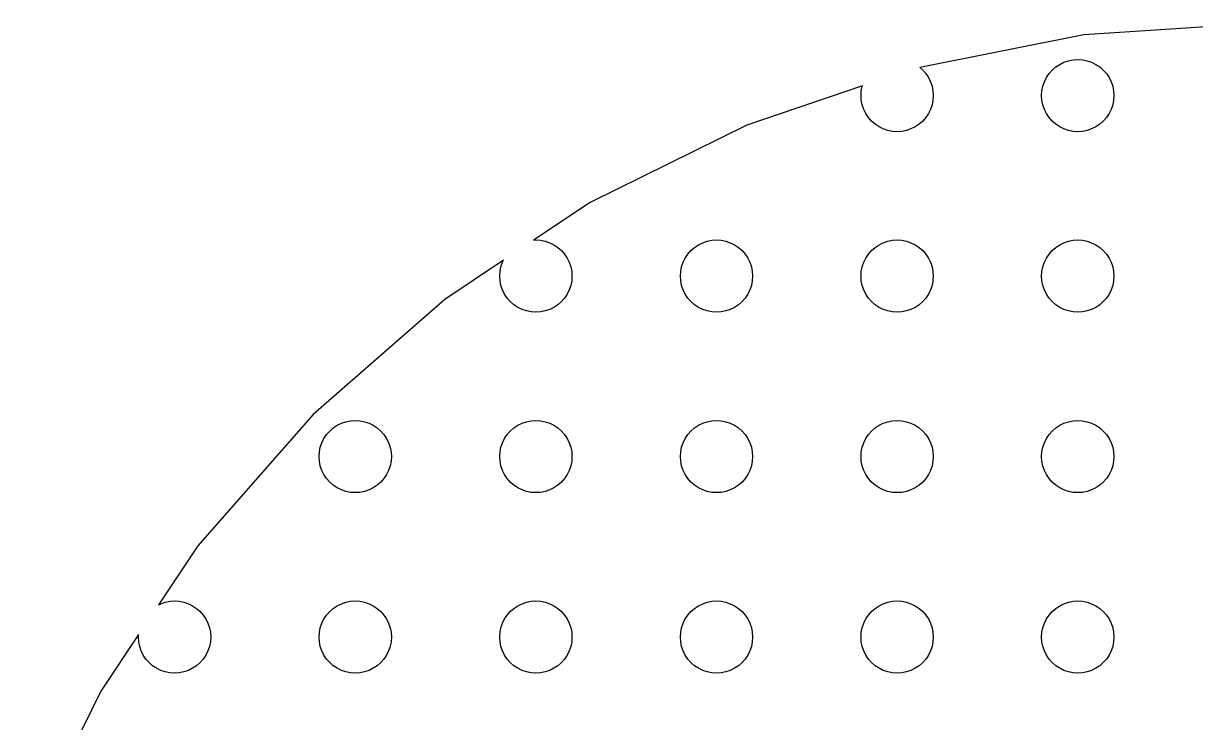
# Model space of a CAD drawing. Header units: metres. Extents: x -111 to 111, y -111 to 111.
# Drawn here: x -102.6 to -5.2, y 52.9 to 111 of the extents above; entities that cross this region are included whole.
import ezdxf

# ---------------------------------------------------------------- set-up
doc = ezdxf.new("R2010")
doc.units = ezdxf.units.M

msp = doc.modelspace()

# ---------------------------------------------------------------- linework, layer by layer
for p, q in [((0, 111), (-14.4884, 110.05)), ((-14.4884, 110.05), (-28.1255, 107.338)), ((-28.1255, 107.338), (-27.8787, 107.121)), ((-27.8787, 107.121), (-27.6199, 106.826)), ((-17.3801, 106.826), (-17.1213, 107.121)), ((-17.1213, 107.121), (-16.8263, 107.38)), ((-16.8263, 107.38), (-16.5, 107.598)), ((-16.5, 107.598), (-16.148, 107.772)), ((-16.148, 107.772), (-15.7764, 107.898)), ((-15.7764, 107.898), (-15.3916, 107.974)), ((-15.3916, 107.974), (-15, 108)), ((-15, 108), (-14.6084, 107.974)), ((-14.6084, 107.974), (-14.2235, 107.898)), ((-14.2235, 107.898), (-13.8519, 107.772)), ((-13.8519, 107.772), (-13.5, 107.598)), ((-13.5, 107.598), (-13.1737, 107.38)), ((-13.1737, 107.38), (-12.8787, 107.121)), ((-12.8787, 107.121), (-12.6199, 106.826)), ((-27.6199, 106.826), (-27.4019, 106.5)), ((-27.4019, 106.5), (-27.2283, 106.148)), ((-27.2283, 106.148), (-27.1022, 105.776)), ((-17.8978, 105.776), (-17.7716, 106.148)), ((-17.7716, 106.148), (-17.5981, 106.5)), ((-17.5981, 106.5), (-17.3801, 106.826)), ((-12.6199, 106.826), (-12.4019, 106.5)), ((-12.4019, 106.5), (-12.2283, 106.148)), ((-12.2283, 106.148), (-12.1022, 105.776)), ((-32.8877, 105.806), (-42.4779, 102.551)), ((-33, 105), (-32.9743, 105.392)), ((-32.9743, 105.392), (-32.8978, 105.776)), ((-32.8978, 105.776), (-32.8877, 105.806)), ((-27.1022, 105.776), (-27.0257, 105.392)), ((-27.0257, 105.392), (-27, 105)), ((-18, 105), (-17.9743, 105.392)), ((-17.9743, 105.392), (-17.8978, 105.776)), ((-12.1022, 105.776), (-12.0257, 105.392)), ((-12.0257, 105.392), (-12, 105)), ((-32.9743, 104.608), (-33, 105)), ((-32.8978, 104.224), (-32.9743, 104.608)), ((-32.7716, 103.852), (-32.8978, 104.224)), ((-27.1022, 104.224), (-27.2283, 103.852)), ((-27.0257, 104.608), (-27.1022, 104.224)), ((-27, 105), (-27.0257, 104.608)), ((-17.9743, 104.608), (-18, 105)), ((-17.8978, 104.224), (-17.9743, 104.608)), ((-17.7716, 103.852), (-17.8978, 104.224)), ((-12.1022, 104.224), (-12.2283, 103.852)), ((-12.0257, 104.608), (-12.1022, 104.224)), ((-12, 105), (-12.0257, 104.608)), ((-32.5981, 103.5), (-32.7716, 103.852)), ((-32.3801, 103.174), (-32.5981, 103.5)), ((-32.1213, 102.879), (-32.3801, 103.174)), ((-27.6199, 103.174), (-27.8787, 102.879)), ((-27.4019, 103.5), (-27.6199, 103.174)), ((-27.2283, 103.852), (-27.4019, 103.5)), ((-17.5981, 103.5), (-17.7716, 103.852)), ((-17.3801, 103.174), (-17.5981, 103.5)), ((-17.1213, 102.879), (-17.3801, 103.174)), ((-12.6199, 103.174), (-12.8787, 102.879)), ((-12.4019, 103.5), (-12.6199, 103.174)), ((-12.2283, 103.852), (-12.4019, 103.5)), ((-42.4779, 102.551), (-55.5, 96.1288)), ((-31.8263, 102.62), (-32.1213, 102.879)), ((-31.5, 102.402), (-31.8263, 102.62)), ((-31.148, 102.228), (-31.5, 102.402)), ((-30.7764, 102.102), (-31.148, 102.228)), ((-28.8519, 102.228), (-29.2235, 102.102)), ((-28.5, 102.402), (-28.8519, 102.228)), ((-28.1737, 102.62), (-28.5, 102.402)), ((-27.8787, 102.879), (-28.1737, 102.62)), ((-16.8263, 102.62), (-17.1213, 102.879)), ((-16.5, 102.402), (-16.8263, 102.62)), ((-16.148, 102.228), (-16.5, 102.402)), ((-15.7764, 102.102), (-16.148, 102.228)), ((-13.8519, 102.228), (-14.2235, 102.102)), ((-13.5, 102.402), (-13.8519, 102.228)), ((-13.1737, 102.62), (-13.5, 102.402)), ((-12.8787, 102.879), (-13.1737, 102.62)), ((-30.3916, 102.026), (-30.7764, 102.102)), ((-30, 102), (-30.3916, 102.026)), ((-29.6084, 102.026), (-30, 102)), ((-29.2235, 102.102), (-29.6084, 102.026)), ((-15.3916, 102.026), (-15.7764, 102.102)), ((-15, 102), (-15.3916, 102.026)), ((-14.6084, 102.026), (-15, 102)), ((-14.2235, 102.102), (-14.6084, 102.026)), ((-55.5, 96.1288), (-60.2025, 92.9867)), ((-60.2025, 92.9867), (-60, 93)), ((-60, 93), (-59.6084, 92.9743)), ((-59.6084, 92.9743), (-59.2235, 92.8978)), ((-59.2235, 92.8978), (-58.8519, 92.7716)), ((-58.8519, 92.7716), (-58.5, 92.5981)), ((-58.5, 92.5981), (-58.1737, 92.3801)), ((-46.8263, 92.3801), (-46.5, 92.5981)), ((-46.5, 92.5981), (-46.148, 92.7716)), ((-46.148, 92.7716), (-45.7765, 92.8978)), ((-45.7765, 92.8978), (-45.3916, 92.9743)), ((-45.3916, 92.9743), (-45, 93)), ((-45, 93), (-44.6084, 92.9743)), ((-44.6084, 92.9743), (-44.2235, 92.8978)), ((-44.2235, 92.8978), (-43.8519, 92.7716)), ((-43.8519, 92.7716), (-43.5, 92.5981)), ((-43.5, 92.5981), (-43.1737, 92.3801)), ((-31.8263, 92.3801), (-31.5, 92.5981)), ((-31.5, 92.5981), (-31.148, 92.7716)), ((-31.148, 92.7716), (-30.7764, 92.8978)), ((-30.7764, 92.8978), (-30.3916, 92.9743)), ((-30.3916, 92.9743), (-30, 93)), ((-30, 93), (-29.6084, 92.9743)), ((-29.6084, 92.9743), (-29.2235, 92.8978)), ((-29.2235, 92.8978), (-28.8519, 92.7716)), ((-28.8519, 92.7716), (-28.5, 92.5981)), ((-28.5, 92.5981), (-28.1737, 92.3801)), ((-16.8263, 92.3801), (-16.5, 92.5981)), ((-16.5, 92.5981), (-16.148, 92.7716)), ((-16.148, 92.7716), (-15.7764, 92.8978)), ((-15.7764, 92.8978), (-15.3916, 92.9743)), ((-15.3916, 92.9743), (-15, 93)), ((-15, 93), (-14.6084, 92.9743)), ((-14.6084, 92.9743), (-14.2235, 92.8978)), ((-14.2235, 92.8978), (-13.8519, 92.7716)), ((-13.8519, 92.7716), (-13.5, 92.5981)), ((-13.5, 92.5981), (-13.1737, 92.3801)), ((-58.1737, 92.3801), (-57.8787, 92.1213)), ((-57.8787, 92.1213), (-57.6199, 91.8263)), ((-57.6199, 91.8263), (-57.4019, 91.5)), ((-57.4019, 91.5), (-57.2284, 91.148)), ((-47.7716, 91.148), (-47.5981, 91.5)), ((-47.5981, 91.5), (-47.3801, 91.8263)), ((-47.3801, 91.8263), (-47.1213, 92.1213)), ((-47.1213, 92.1213), (-46.8263, 92.3801)), ((-43.1737, 92.3801), (-42.8787, 92.1213)), ((-42.8787, 92.1213), (-42.6199, 91.8263)), ((-42.6199, 91.8263), (-42.4019, 91.5)), ((-42.4019, 91.5), (-42.2284, 91.148)), ((-32.7716, 91.148), (-32.5981, 91.5)), ((-32.5981, 91.5), (-32.3801, 91.8263)), ((-32.3801, 91.8263), (-32.1213, 92.1213)), ((-32.1213, 92.1213), (-31.8263, 92.3801)), ((-28.1737, 92.3801), (-27.8787, 92.1213)), ((-27.8787, 92.1213), (-27.6199, 91.8263)), ((-27.6199, 91.8263), (-27.4019, 91.5)), ((-27.4019, 91.5), (-27.2283, 91.148)), ((-17.7716, 91.148), (-17.5981, 91.5)), ((-17.5981, 91.5), (-17.3801, 91.8263)), ((-17.3801, 91.8263), (-17.1213, 92.1213)), ((-17.1213, 92.1213), (-16.8263, 92.3801)), ((-13.1737, 92.3801), (-12.8787, 92.1213)), ((-12.8787, 92.1213), (-12.6199, 91.8263)), ((-12.6199, 91.8263), (-12.4019, 91.5)), ((-12.4019, 91.5), (-12.2283, 91.148)), ((-62.6819, 91.33), (-67.5725, 88.0622)), ((-62.9743, 90.3916), (-62.8978, 90.7765)), ((-62.8978, 90.7765), (-62.7716, 91.148)), ((-62.7716, 91.148), (-62.6819, 91.33)), ((-57.2284, 91.148), (-57.1022, 90.7765)), ((-57.1022, 90.7765), (-57.0257, 90.3916)), ((-47.9743, 90.3916), (-47.8978, 90.7765)), ((-47.8978, 90.7765), (-47.7716, 91.148)), ((-42.2284, 91.148), (-42.1022, 90.7765)), ((-42.1022, 90.7765), (-42.0257, 90.3916)), ((-32.9743, 90.3916), (-32.8978, 90.7765)), ((-32.8978, 90.7765), (-32.7716, 91.148)), ((-27.2283, 91.148), (-27.1022, 90.7765)), ((-27.1022, 90.7765), (-27.0257, 90.3916)), ((-17.9743, 90.3916), (-17.8978, 90.7765)), ((-17.8978, 90.7765), (-17.7716, 91.148)), ((-12.2283, 91.148), (-12.1022, 90.7765)), ((-12.1022, 90.7765), (-12.0257, 90.3916)), ((-63, 90), (-62.9743, 90.3916)), ((-62.9743, 89.6084), (-63, 90)), ((-62.8978, 89.2235), (-62.9743, 89.6084)), ((-57.0257, 89.6084), (-57.1022, 89.2235)), ((-57.0257, 90.3916), (-57, 90)), ((-57, 90), (-57.0257, 89.6084)), ((-48, 90), (-47.9743, 90.3916)), ((-47.9743, 89.6084), (-48, 90)), ((-47.8978, 89.2235), (-47.9743, 89.6084)), ((-42.0257, 89.6084), (-42.1022, 89.2235)), ((-42.0257, 90.3916), (-42, 90)), ((-42, 90), (-42.0257, 89.6084)), ((-33, 90), (-32.9743, 90.3916)), ((-32.9743, 89.6084), (-33, 90)), ((-32.8978, 89.2235), (-32.9743, 89.6084)), ((-27.0257, 89.6084), (-27.1022, 89.2235)), ((-27.0257, 90.3916), (-27, 90)), ((-27, 90), (-27.0257, 89.6084)), ((-18, 90), (-17.9743, 90.3916)), ((-17.9743, 89.6084), (-18, 90)), ((-17.8978, 89.2235), (-17.9743, 89.6084)), ((-12.0257, 89.6084), (-12.1022, 89.2235)), ((-12.0257, 90.3916), (-12, 90)), ((-12, 90), (-12.0257, 89.6084)), ((-62.7716, 88.8519), (-62.8978, 89.2235)), ((-62.5981, 88.5), (-62.7716, 88.8519)), ((-57.2284, 88.8519), (-57.4019, 88.5)), ((-57.1022, 89.2235), (-57.2284, 88.8519)), ((-47.7716, 88.8519), (-47.8978, 89.2235)), ((-47.5981, 88.5), (-47.7716, 88.8519)), ((-42.2284, 88.8519), (-42.4019, 88.5)), ((-42.1022, 89.2235), (-42.2284, 88.8519)), ((-32.7716, 88.8519), (-32.8978, 89.2235)), ((-32.5981, 88.5), (-32.7716, 88.8519)), ((-27.2283, 88.8519), (-27.4019, 88.5)), ((-27.1022, 89.2235), (-27.2283, 88.8519)), ((-17.7716, 88.8519), (-17.8978, 89.2235)), ((-17.5981, 88.5), (-17.7716, 88.8519)), ((-12.2283, 88.8519), (-12.4019, 88.5)), ((-12.1022, 89.2235), (-12.2283, 88.8519)), ((-67.5725, 88.0622), (-78.4888, 78.4888)), ((-62.3801, 88.1737), (-62.5981, 88.5)), ((-62.1213, 87.8787), (-62.3801, 88.1737)), ((-61.8263, 87.6199), (-62.1213, 87.8787)), ((-61.5, 87.4019), (-61.8263, 87.6199)), ((-58.1737, 87.6199), (-58.5, 87.4019)), ((-57.8787, 87.8787), (-58.1737, 87.6199)), ((-57.6199, 88.1737), (-57.8787, 87.8787)), ((-57.4019, 88.5), (-57.6199, 88.1737)), ((-47.3801, 88.1737), (-47.5981, 88.5)), ((-47.1213, 87.8787), (-47.3801, 88.1737)), ((-46.8263, 87.6199), (-47.1213, 87.8787)), ((-46.5, 87.4019), (-46.8263, 87.6199)), ((-43.1737, 87.6199), (-43.5, 87.4019)), ((-42.8787, 87.8787), (-43.1737, 87.6199)), ((-42.6199, 88.1737), (-42.8787, 87.8787)), ((-42.4019, 88.5), (-42.6199, 88.1737)), ((-32.3801, 88.1737), (-32.5981, 88.5)), ((-32.1213, 87.8787), (-32.3801, 88.1737)), ((-31.8263, 87.6199), (-32.1213, 87.8787)), ((-31.5, 87.4019), (-31.8263, 87.6199)), ((-28.1737, 87.6199), (-28.5, 87.4019)), ((-27.8787, 87.8787), (-28.1737, 87.6199)), ((-27.6199, 88.1737), (-27.8787, 87.8787)), ((-27.4019, 88.5), (-27.6199, 88.1737)), ((-17.3801, 88.1737), (-17.5981, 88.5)), ((-17.1213, 87.8787), (-17.3801, 88.1737)), ((-16.8263, 87.6199), (-17.1213, 87.8787)), ((-16.5, 87.4019), (-16.8263, 87.6199)), ((-13.1737, 87.6199), (-13.5, 87.4019)), ((-12.8787, 87.8787), (-13.1737, 87.6199)), ((-12.6199, 88.1737), (-12.8787, 87.8787)), ((-12.4019, 88.5), (-12.6199, 88.1737)), ((-61.148, 87.2284), (-61.5, 87.4019)), ((-60.7765, 87.1022), (-61.148, 87.2284)), ((-60.3916, 87.0257), (-60.7765, 87.1022)), ((-60, 87), (-60.3916, 87.0257)), ((-59.6084, 87.0257), (-60, 87)), ((-59.2235, 87.1022), (-59.6084, 87.0257)), ((-58.8519, 87.2284), (-59.2235, 87.1022)), ((-58.5, 87.4019), (-58.8519, 87.2284)), ((-46.148, 87.2284), (-46.5, 87.4019)), ((-45.7765, 87.1022), (-46.148, 87.2284)), ((-45.3916, 87.0257), (-45.7765, 87.1022)), ((-45, 87), (-45.3916, 87.0257)), ((-44.6084, 87.0257), (-45, 87)), ((-44.2235, 87.1022), (-44.6084, 87.0257)), ((-43.8519, 87.2284), (-44.2235, 87.1022)), ((-43.5, 87.4019), (-43.8519, 87.2284)), ((-31.148, 87.2284), (-31.5, 87.4019)), ((-30.7764, 87.1022), (-31.148, 87.2284)), ((-30.3916, 87.0257), (-30.7764, 87.1022)), ((-30, 87), (-30.3916, 87.0257)), ((-29.6084, 87.0257), (-30, 87)), ((-29.2235, 87.1022), (-29.6084, 87.0257)), ((-28.8519, 87.2284), (-29.2235, 87.1022)), ((-28.5, 87.4019), (-28.8519, 87.2284)), ((-16.148, 87.2284), (-16.5, 87.4019)), ((-15.7764, 87.1022), (-16.148, 87.2284)), ((-15.3916, 87.0257), (-15.7764, 87.1022)), ((-15, 87), (-15.3916, 87.0257)), ((-14.6084, 87.0257), (-15, 87)), ((-14.2235, 87.1022), (-14.6084, 87.0257)), ((-13.8519, 87.2284), (-14.2235, 87.1022)), ((-13.5, 87.4019), (-13.8519, 87.2284)), ((-78.4888, 78.4888), (-88.0622, 67.5725)), ((-76.148, 77.7716), (-75.7765, 77.8978)), ((-75.7765, 77.8978), (-75.3916, 77.9743)), ((-75.3916, 77.9743), (-75, 78)), ((-75, 78), (-74.6084, 77.9743)), ((-74.6084, 77.9743), (-74.2235, 77.8978)), ((-74.2235, 77.8978), (-73.8519, 77.7716)), ((-61.148, 77.7716), (-60.7765, 77.8978)), ((-60.7765, 77.8978), (-60.3916, 77.9743)), ((-60.3916, 77.9743), (-60, 78)), ((-60, 78), (-59.6084, 77.9743)), ((-59.6084, 77.9743), (-59.2235, 77.8978)), ((-59.2235, 77.8978), (-58.8519, 77.7716)), ((-46.148, 77.7716), (-45.7765, 77.8978)), ((-45.7765, 77.8978), (-45.3916, 77.9743)), ((-45.3916, 77.9743), (-45, 78)), ((-45, 78), (-44.6084, 77.9743)), ((-44.6084, 77.9743), (-44.2235, 77.8978)), ((-44.2235, 77.8978), (-43.8519, 77.7716)), ((-31.148, 77.7716), (-30.7764, 77.8978)), ((-30.7764, 77.8978), (-30.3916, 77.9743)), ((-30.3916, 77.9743), (-30, 78)), ((-30, 78), (-29.6084, 77.9743)), ((-29.6084, 77.9743), (-29.2235, 77.8978)), ((-29.2235, 77.8978), (-28.8519, 77.7716)), ((-16.148, 77.7716), (-15.7764, 77.8978)), ((-15.7764, 77.8978), (-15.3916, 77.9743)), ((-15.3916, 77.9743), (-15, 78)), ((-15, 78), (-14.6084, 77.9743)), ((-14.6084, 77.9743), (-14.2235, 77.8978)), ((-14.2235, 77.8978), (-13.8519, 77.7716)), ((-77.3801, 76.8263), (-77.1213, 77.1213)), ((-77.1213, 77.1213), (-76.8263, 77.3801)), ((-76.8263, 77.3801), (-76.5, 77.5981)), ((-76.5, 77.5981), (-76.148, 77.7716)), ((-73.8519, 77.7716), (-73.5, 77.5981)), ((-73.5, 77.5981), (-73.1737, 77.3801)), ((-73.1737, 77.3801), (-72.8787, 77.1213)), ((-72.8787, 77.1213), (-72.6199, 76.8263)), ((-62.3801, 76.8263), (-62.1213, 77.1213)), ((-62.1213, 77.1213), (-61.8263, 77.3801)), ((-61.8263, 77.3801), (-61.5, 77.5981)), ((-61.5, 77.5981), (-61.148, 77.7716)), ((-58.8519, 77.7716), (-58.5, 77.5981)), ((-58.5, 77.5981), (-58.1737, 77.3801)), ((-58.1737, 77.3801), (-57.8787, 77.1213)), ((-57.8787, 77.1213), (-57.6199, 76.8263)), ((-47.3801, 76.8263), (-47.1213, 77.1213)), ((-47.1213, 77.1213), (-46.8263, 77.3801)), ((-46.8263, 77.3801), (-46.5, 77.5981)), ((-46.5, 77.5981), (-46.148, 77.7716)), ((-43.8519, 77.7716), (-43.5, 77.5981)), ((-43.5, 77.5981), (-43.1737, 77.3801)), ((-43.1737, 77.3801), (-42.8787, 77.1213)), ((-42.8787, 77.1213), (-42.6199, 76.8263)), ((-32.3801, 76.8263), (-32.1213, 77.1213)), ((-32.1213, 77.1213), (-31.8263, 77.3801)), ((-31.8263, 77.3801), (-31.5, 77.5981)), ((-31.5, 77.5981), (-31.148, 77.7716)), ((-28.8519, 77.7716), (-28.5, 77.5981)), ((-28.5, 77.5981), (-28.1737, 77.3801)), ((-28.1737, 77.3801), (-27.8787, 77.1213)), ((-27.8787, 77.1213), (-27.6199, 76.8263)), ((-17.3801, 76.8263), (-17.1213, 77.1213)), ((-17.1213, 77.1213), (-16.8263, 77.3801)), ((-16.8263, 77.3801), (-16.5, 77.5981)), ((-16.5, 77.5981), (-16.148, 77.7716)), ((-13.8519, 77.7716), (-13.5, 77.5981)), ((-13.5, 77.5981), (-13.1737, 77.3801)), ((-13.1737, 77.3801), (-12.8787, 77.1213)), ((-12.8787, 77.1213), (-12.6199, 76.8263)), ((-77.8978, 75.7765), (-77.7716, 76.148)), ((-77.7716, 76.148), (-77.5981, 76.5)), ((-77.5981, 76.5), (-77.3801, 76.8263)), ((-72.6199, 76.8263), (-72.4019, 76.5)), ((-72.4019, 76.5), (-72.2284, 76.148)), ((-72.2284, 76.148), (-72.1022, 75.7765)), ((-62.8978, 75.7765), (-62.7716, 76.148)), ((-62.7716, 76.148), (-62.5981, 76.5)), ((-62.5981, 76.5), (-62.3801, 76.8263)), ((-57.6199, 76.8263), (-57.4019, 76.5)), ((-57.4019, 76.5), (-57.2284, 76.148)), ((-57.2284, 76.148), (-57.1022, 75.7765)), ((-47.8978, 75.7765), (-47.7716, 76.148)), ((-47.7716, 76.148), (-47.5981, 76.5)), ((-47.5981, 76.5), (-47.3801, 76.8263)), ((-42.6199, 76.8263), (-42.4019, 76.5)), ((-42.4019, 76.5), (-42.2284, 76.148)), ((-42.2284, 76.148), (-42.1022, 75.7765)), ((-32.8978, 75.7765), (-32.7716, 76.148)), ((-32.7716, 76.148), (-32.5981, 76.5)), ((-32.5981, 76.5), (-32.3801, 76.8263)), ((-27.6199, 76.8263), (-27.4019, 76.5)), ((-27.4019, 76.5), (-27.2283, 76.148)), ((-27.2283, 76.148), (-27.1022, 75.7765)), ((-17.8978, 75.7765), (-17.7716, 76.148)), ((-17.7716, 76.148), (-17.5981, 76.5)), ((-17.5981, 76.5), (-17.3801, 76.8263)), ((-12.6199, 76.8263), (-12.4019, 76.5)), ((-12.4019, 76.5), (-12.2283, 76.148)), ((-12.2283, 76.148), (-12.1022, 75.7765)), ((-78, 75), (-77.9743, 75.3916)), ((-77.9743, 74.6084), (-78, 75)), ((-77.9743, 75.3916), (-77.8978, 75.7765)), ((-72.1022, 75.7765), (-72.0257, 75.3916)), ((-72.0257, 75.3916), (-72, 75)), ((-72, 75), (-72.0257, 74.6084)), ((-63, 75), (-62.9743, 75.3916)), ((-62.9743, 74.6084), (-63, 75)), ((-62.9743, 75.3916), (-62.8978, 75.7765)), ((-57.1022, 75.7765), (-57.0257, 75.3916)), ((-57.0257, 75.3916), (-57, 75)), ((-57, 75), (-57.0257, 74.6084)), ((-48, 75), (-47.9743, 75.3916)), ((-47.9743, 74.6084), (-48, 75)), ((-47.9743, 75.3916), (-47.8978, 75.7765)), ((-42.1022, 75.7765), (-42.0257, 75.3916)), ((-42.0257, 75.3916), (-42, 75)), ((-42, 75), (-42.0257, 74.6084)), ((-33, 75), (-32.9743, 75.3916)), ((-32.9743, 74.6084), (-33, 75)), ((-32.9743, 75.3916), (-32.8978, 75.7765)), ((-27.1022, 75.7765), (-27.0257, 75.3916)), ((-27.0257, 75.3916), (-27, 75)), ((-27, 75), (-27.0257, 74.6084)), ((-18, 75), (-17.9743, 75.3916)), ((-17.9743, 74.6084), (-18, 75)), ((-17.9743, 75.3916), (-17.8978, 75.7765)), ((-12.1022, 75.7765), (-12.0257, 75.3916)), ((-12.0257, 75.3916), (-12, 75)), ((-12, 75), (-12.0257, 74.6084)), ((-77.8978, 74.2235), (-77.9743, 74.6084)), ((-77.7716, 73.8519), (-77.8978, 74.2235)), ((-72.1022, 74.2235), (-72.2284, 73.8519)), ((-72.0257, 74.6084), (-72.1022, 74.2235)), ((-62.8978, 74.2235), (-62.9743, 74.6084)), ((-62.7716, 73.8519), (-62.8978, 74.2235)), ((-57.1022, 74.2235), (-57.2284, 73.8519)), ((-57.0257, 74.6084), (-57.1022, 74.2235)), ((-47.8978, 74.2235), (-47.9743, 74.6084)), ((-47.7716, 73.8519), (-47.8978, 74.2235)), ((-42.1022, 74.2235), (-42.2284, 73.8519)), ((-42.0257, 74.6084), (-42.1022, 74.2235)), ((-32.8978, 74.2235), (-32.9743, 74.6084)), ((-32.7716, 73.8519), (-32.8978, 74.2235)), ((-27.1022, 74.2235), (-27.2283, 73.8519)), ((-27.0257, 74.6084), (-27.1022, 74.2235)), ((-17.8978, 74.2235), (-17.9743, 74.6084)), ((-17.7716, 73.8519), (-17.8978, 74.2235)), ((-12.1022, 74.2235), (-12.2283, 73.8519)), ((-12.0257, 74.6084), (-12.1022, 74.2235)), ((-77.5981, 73.5), (-77.7716, 73.8519)), ((-77.3801, 73.1737), (-77.5981, 73.5)), ((-77.1213, 72.8787), (-77.3801, 73.1737)), ((-72.6199, 73.1737), (-72.8787, 72.8787)), ((-72.4019, 73.5), (-72.6199, 73.1737)), ((-72.2284, 73.8519), (-72.4019, 73.5)), ((-62.5981, 73.5), (-62.7716, 73.8519)), ((-62.3801, 73.1737), (-62.5981, 73.5)), ((-62.1213, 72.8787), (-62.3801, 73.1737)), ((-57.6199, 73.1737), (-57.8787, 72.8787)), ((-57.4019, 73.5), (-57.6199, 73.1737)), ((-57.2284, 73.8519), (-57.4019, 73.5)), ((-47.5981, 73.5), (-47.7716, 73.8519)), ((-47.3801, 73.1737), (-47.5981, 73.5)), ((-47.1213, 72.8787), (-47.3801, 73.1737)), ((-42.6199, 73.1737), (-42.8787, 72.8787)), ((-42.4019, 73.5), (-42.6199, 73.1737)), ((-42.2284, 73.8519), (-42.4019, 73.5)), ((-32.5981, 73.5), (-32.7716, 73.8519)), ((-32.3801, 73.1737), (-32.5981, 73.5)), ((-32.1213, 72.8787), (-32.3801, 73.1737)), ((-27.6199, 73.1737), (-27.8787, 72.8787)), ((-27.4019, 73.5), (-27.6199, 73.1737)), ((-27.2283, 73.8519), (-27.4019, 73.5)), ((-17.5981, 73.5), (-17.7716, 73.8519)), ((-17.3801, 73.1737), (-17.5981, 73.5)), ((-17.1213, 72.8787), (-17.3801, 73.1737)), ((-12.6199, 73.1737), (-12.8787, 72.8787)), ((-12.4019, 73.5), (-12.6199, 73.1737)), ((-12.2283, 73.8519), (-12.4019, 73.5)), ((-76.8263, 72.6199), (-77.1213, 72.8787)), ((-76.5, 72.4019), (-76.8263, 72.6199)), ((-76.148, 72.2284), (-76.5, 72.4019)), ((-75.7765, 72.1022), (-76.148, 72.2284)), ((-75.3916, 72.0257), (-75.7765, 72.1022)), ((-75, 72), (-75.3916, 72.0257)), ((-74.6084, 72.0257), (-75, 72)), ((-74.2235, 72.1022), (-74.6084, 72.0257)), ((-73.8519, 72.2284), (-74.2235, 72.1022)), ((-73.5, 72.4019), (-73.8519, 72.2284)), ((-73.1737, 72.6199), (-73.5, 72.4019)), ((-72.8787, 72.8787), (-73.1737, 72.6199)), ((-61.8263, 72.6199), (-62.1213, 72.8787)), ((-61.5, 72.4019), (-61.8263, 72.6199)), ((-61.148, 72.2284), (-61.5, 72.4019)), ((-60.7765, 72.1022), (-61.148, 72.2284)), ((-60.3916, 72.0257), (-60.7765, 72.1022)), ((-60, 72), (-60.3916, 72.0257)), ((-59.6084, 72.0257), (-60, 72)), ((-59.2235, 72.1022), (-59.6084, 72.0257)), ((-58.8519, 72.2284), (-59.2235, 72.1022)), ((-58.5, 72.4019), (-58.8519, 72.2284)), ((-58.1737, 72.6199), (-58.5, 72.4019)), ((-57.8787, 72.8787), (-58.1737, 72.6199)), ((-46.8263, 72.6199), (-47.1213, 72.8787)), ((-46.5, 72.4019), (-46.8263, 72.6199)), ((-46.148, 72.2284), (-46.5, 72.4019)), ((-45.7765, 72.1022), (-46.148, 72.2284)), ((-45.3916, 72.0257), (-45.7765, 72.1022)), ((-45, 72), (-45.3916, 72.0257)), ((-44.6084, 72.0257), (-45, 72)), ((-44.2235, 72.1022), (-44.6084, 72.0257)), ((-43.8519, 72.2284), (-44.2235, 72.1022)), ((-43.5, 72.4019), (-43.8519, 72.2284)), ((-43.1737, 72.6199), (-43.5, 72.4019)), ((-42.8787, 72.8787), (-43.1737, 72.6199)), ((-31.8263, 72.6199), (-32.1213, 72.8787)), ((-31.5, 72.4019), (-31.8263, 72.6199)), ((-31.148, 72.2284), (-31.5, 72.4019)), ((-30.7764, 72.1022), (-31.148, 72.2284)), ((-30.3916, 72.0257), (-30.7764, 72.1022)), ((-30, 72), (-30.3916, 72.0257)), ((-29.6084, 72.0257), (-30, 72)), ((-29.2235, 72.1022), (-29.6084, 72.0257)), ((-28.8519, 72.2284), (-29.2235, 72.1022)), ((-28.5, 72.4019), (-28.8519, 72.2284)), ((-28.1737, 72.6199), (-28.5, 72.4019)), ((-27.8787, 72.8787), (-28.1737, 72.6199)), ((-16.8263, 72.6199), (-17.1213, 72.8787)), ((-16.5, 72.4019), (-16.8263, 72.6199)), ((-16.148, 72.2284), (-16.5, 72.4019)), ((-15.7764, 72.1022), (-16.148, 72.2284)), ((-15.3916, 72.0257), (-15.7764, 72.1022)), ((-15, 72), (-15.3916, 72.0257)), ((-14.6084, 72.0257), (-15, 72)), ((-14.2235, 72.1022), (-14.6084, 72.0257)), ((-13.8519, 72.2284), (-14.2235, 72.1022)), ((-13.5, 72.4019), (-13.8519, 72.2284)), ((-13.1737, 72.6199), (-13.5, 72.4019)), ((-12.8787, 72.8787), (-13.1737, 72.6199)), ((-88.0622, 67.5725), (-91.33, 62.6819)), ((-91.33, 62.6819), (-91.148, 62.7716)), ((-91.148, 62.7716), (-90.7765, 62.8978)), ((-90.7765, 62.8978), (-90.3916, 62.9743)), ((-90.3916, 62.9743), (-90, 63)), ((-90, 63), (-89.6084, 62.9743)), ((-89.6084, 62.9743), (-89.2235, 62.8978)), ((-89.2235, 62.8978), (-88.8519, 62.7716)), ((-88.8519, 62.7716), (-88.5, 62.5981)), ((-88.5, 62.5981), (-88.1737, 62.3801)), ((-88.1737, 62.3801), (-87.8787, 62.1213)), ((-77.1213, 62.1213), (-76.8263, 62.3801)), ((-76.8263, 62.3801), (-76.5, 62.5981)), ((-76.5, 62.5981), (-76.148, 62.7716)), ((-76.148, 62.7716), (-75.7765, 62.8978)), ((-75.7765, 62.8978), (-75.3916, 62.9743)), ((-75.3916, 62.9743), (-75, 63)), ((-75, 63), (-74.6084, 62.9743)), ((-74.6084, 62.9743), (-74.2235, 62.8978)), ((-74.2235, 62.8978), (-73.8519, 62.7716)), ((-73.8519, 62.7716), (-73.5, 62.5981)), ((-73.5, 62.5981), (-73.1737, 62.3801)), ((-73.1737, 62.3801), (-72.8787, 62.1213)), ((-62.1213, 62.1213), (-61.8263, 62.3801)), ((-61.8263, 62.3801), (-61.5, 62.5981)), ((-61.5, 62.5981), (-61.148, 62.7716)), ((-61.148, 62.7716), (-60.7765, 62.8978)), ((-60.7765, 62.8978), (-60.3916, 62.9743)), ((-60.3916, 62.9743), (-60, 63)), ((-60, 63), (-59.6084, 62.9743)), ((-59.6084, 62.9743), (-59.2235, 62.8978)), ((-59.2235, 62.8978), (-58.8519, 62.7716)), ((-58.8519, 62.7716), (-58.5, 62.5981)), ((-58.5, 62.5981), (-58.1737, 62.3801)), ((-58.1737, 62.3801), (-57.8787, 62.1213)), ((-47.1213, 62.1213), (-46.8263, 62.3801)), ((-46.8263, 62.3801), (-46.5, 62.5981)), ((-46.5, 62.5981), (-46.148, 62.7716)), ((-46.148, 62.7716), (-45.7765, 62.8978)), ((-45.7765, 62.8978), (-45.3916, 62.9743)), ((-45.3916, 62.9743), (-45, 63)), ((-45, 63), (-44.6084, 62.9743)), ((-44.6084, 62.9743), (-44.2235, 62.8978)), ((-44.2235, 62.8978), (-43.8519, 62.7716)), ((-43.8519, 62.7716), (-43.5, 62.5981)), ((-43.5, 62.5981), (-43.1737, 62.3801)), ((-43.1737, 62.3801), (-42.8787, 62.1213)), ((-32.1213, 62.1213), (-31.8263, 62.3801)), ((-31.8263, 62.3801), (-31.5, 62.5981)), ((-31.5, 62.5981), (-31.148, 62.7716)), ((-31.148, 62.7716), (-30.7764, 62.8978)), ((-30.7764, 62.8978), (-30.3916, 62.9743)), ((-30.3916, 62.9743), (-30, 63)), ((-30, 63), (-29.6084, 62.9743)), ((-29.6084, 62.9743), (-29.2235, 62.8978)), ((-29.2235, 62.8978), (-28.8519, 62.7716)), ((-28.8519, 62.7716), (-28.5, 62.5981)), ((-28.5, 62.5981), (-28.1737, 62.3801)), ((-28.1737, 62.3801), (-27.8787, 62.1213)), ((-17.1213, 62.1213), (-16.8263, 62.3801)), ((-16.8263, 62.3801), (-16.5, 62.5981)), ((-16.5, 62.5981), (-16.148, 62.7716)), ((-16.148, 62.7716), (-15.7764, 62.8978)), ((-15.7764, 62.8978), (-15.3916, 62.9743)), ((-15.3916, 62.9743), (-15, 63)), ((-15, 63), (-14.6084, 62.9743)), ((-14.6084, 62.9743), (-14.2235, 62.8978)), ((-14.2235, 62.8978), (-13.8519, 62.7716)), ((-13.8519, 62.7716), (-13.5, 62.5981)), ((-13.5, 62.5981), (-13.1737, 62.3801)), ((-13.1737, 62.3801), (-12.8787, 62.1213)), ((-87.8787, 62.1213), (-87.6199, 61.8263)), ((-87.6199, 61.8263), (-87.4019, 61.5)), ((-87.4019, 61.5), (-87.2284, 61.148)), ((-77.7716, 61.148), (-77.5981, 61.5)), ((-77.5981, 61.5), (-77.3801, 61.8263)), ((-77.3801, 61.8263), (-77.1213, 62.1213)), ((-72.8787, 62.1213), (-72.6199, 61.8263)), ((-72.6199, 61.8263), (-72.4019, 61.5)), ((-72.4019, 61.5), (-72.2284, 61.148)), ((-62.7716, 61.148), (-62.5981, 61.5)), ((-62.5981, 61.5), (-62.3801, 61.8263)), ((-62.3801, 61.8263), (-62.1213, 62.1213)), ((-57.8787, 62.1213), (-57.6199, 61.8263)), ((-57.6199, 61.8263), (-57.4019, 61.5)), ((-57.4019, 61.5), (-57.2284, 61.148)), ((-47.7716, 61.148), (-47.5981, 61.5)), ((-47.5981, 61.5), (-47.3801, 61.8263)), ((-47.3801, 61.8263), (-47.1213, 62.1213)), ((-42.8787, 62.1213), (-42.6199, 61.8263)), ((-42.6199, 61.8263), (-42.4019, 61.5)), ((-42.4019, 61.5), (-42.2284, 61.148)), ((-32.7716, 61.148), (-32.5981, 61.5)), ((-32.5981, 61.5), (-32.3801, 61.8263)), ((-32.3801, 61.8263), (-32.1213, 62.1213)), ((-27.8787, 62.1213), (-27.6199, 61.8263)), ((-27.6199, 61.8263), (-27.4019, 61.5)), ((-27.4019, 61.5), (-27.2283, 61.148)), ((-17.7716, 61.148), (-17.5981, 61.5)), ((-17.5981, 61.5), (-17.3801, 61.8263)), ((-17.3801, 61.8263), (-17.1213, 62.1213)), ((-12.8787, 62.1213), (-12.6199, 61.8263)), ((-12.6199, 61.8263), (-12.4019, 61.5)), ((-12.4019, 61.5), (-12.2283, 61.148)), ((-87.2284, 61.148), (-87.1022, 60.7765)), ((-87.1022, 60.7765), (-87.0257, 60.3916)), ((-87.0257, 60.3916), (-87, 60)), ((-78, 60), (-77.9743, 60.3916)), ((-77.9743, 60.3916), (-77.8978, 60.7765)), ((-77.8978, 60.7765), (-77.7716, 61.148)), ((-72.2284, 61.148), (-72.1022, 60.7765)), ((-72.1022, 60.7765), (-72.0257, 60.3916)), ((-72.0257, 60.3916), (-72, 60)), ((-63, 60), (-62.9743, 60.3916)), ((-62.9743, 60.3916), (-62.8978, 60.7765)), ((-62.8978, 60.7765), (-62.7716, 61.148)), ((-57.2284, 61.148), (-57.1022, 60.7765)), ((-57.1022, 60.7765), (-57.0257, 60.3916)), ((-57.0257, 60.3916), (-57, 60)), ((-48, 60), (-47.9743, 60.3916)), ((-47.9743, 60.3916), (-47.8978, 60.7765)), ((-47.8978, 60.7765), (-47.7716, 61.148)), ((-42.2284, 61.148), (-42.1022, 60.7765)), ((-42.1022, 60.7765), (-42.0257, 60.3916)), ((-42.0257, 60.3916), (-42, 60)), ((-33, 60), (-32.9743, 60.3916)), ((-32.9743, 60.3916), (-32.8978, 60.7765)), ((-32.8978, 60.7765), (-32.7716, 61.148)), ((-27.2283, 61.148), (-27.1022, 60.7765)), ((-27.1022, 60.7765), (-27.0257, 60.3916)), ((-27.0257, 60.3916), (-27, 60)), ((-18, 60), (-17.9743, 60.3916)), ((-17.9743, 60.3916), (-17.8978, 60.7765)), ((-17.8978, 60.7765), (-17.7716, 61.148)), ((-12.2283, 61.148), (-12.1022, 60.7765)), ((-12.1022, 60.7765), (-12.0257, 60.3916)), ((-12.0257, 60.3916), (-12, 60)), ((-92.9867, 60.2025), (-96.1288, 55.5)), ((-93, 60), (-92.9867, 60.2025)), ((-92.9743, 59.6084), (-93, 60)), ((-92.8978, 59.2235), (-92.9743, 59.6084)), ((-87.0257, 59.6084), (-87.1022, 59.2235)), ((-87, 60), (-87.0257, 59.6084)), ((-77.9743, 59.6084), (-78, 60)), ((-77.8978, 59.2235), (-77.9743, 59.6084)), ((-72.0257, 59.6084), (-72.1022, 59.2235)), ((-72, 60), (-72.0257, 59.6084)), ((-62.9743, 59.6084), (-63, 60)), ((-62.8978, 59.2235), (-62.9743, 59.6084)), ((-57.0257, 59.6084), (-57.1022, 59.2235)), ((-57, 60), (-57.0257, 59.6084)), ((-47.9743, 59.6084), (-48, 60)), ((-47.8978, 59.2235), (-47.9743, 59.6084)), ((-42.0257, 59.6084), (-42.1022, 59.2235)), ((-42, 60), (-42.0257, 59.6084)), ((-32.9743, 59.6084), (-33, 60)), ((-32.8978, 59.2235), (-32.9743, 59.6084)), ((-27.0257, 59.6084), (-27.1022, 59.2235)), ((-27, 60), (-27.0257, 59.6084)), ((-17.9743, 59.6084), (-18, 60)), ((-17.8978, 59.2235), (-17.9743, 59.6084)), ((-12.0257, 59.6084), (-12.1022, 59.2235)), ((-12, 60), (-12.0257, 59.6084)), ((-92.7716, 58.8519), (-92.8978, 59.2235)), ((-92.5981, 58.5), (-92.7716, 58.8519)), ((-92.3801, 58.1737), (-92.5981, 58.5)), ((-87.4019, 58.5), (-87.6199, 58.1737)), ((-87.2284, 58.8519), (-87.4019, 58.5)), ((-87.1022, 59.2235), (-87.2284, 58.8519)), ((-77.7716, 58.8519), (-77.8978, 59.2235)), ((-77.5981, 58.5), (-77.7716, 58.8519)), ((-77.3801, 58.1737), (-77.5981, 58.5)), ((-72.4019, 58.5), (-72.6199, 58.1737)), ((-72.2284, 58.8519), (-72.4019, 58.5)), ((-72.1022, 59.2235), (-72.2284, 58.8519)), ((-62.7716, 58.8519), (-62.8978, 59.2235)), ((-62.5981, 58.5), (-62.7716, 58.8519)), ((-62.3801, 58.1737), (-62.5981, 58.5)), ((-57.4019, 58.5), (-57.6199, 58.1737)), ((-57.2284, 58.8519), (-57.4019, 58.5)), ((-57.1022, 59.2235), (-57.2284, 58.8519)), ((-47.7716, 58.8519), (-47.8978, 59.2235)), ((-47.5981, 58.5), (-47.7716, 58.8519)), ((-47.3801, 58.1737), (-47.5981, 58.5)), ((-42.4019, 58.5), (-42.6199, 58.1737)), ((-42.2284, 58.8519), (-42.4019, 58.5)), ((-42.1022, 59.2235), (-42.2284, 58.8519)), ((-32.7716, 58.8519), (-32.8978, 59.2235)), ((-32.5981, 58.5), (-32.7716, 58.8519)), ((-32.3801, 58.1737), (-32.5981, 58.5)), ((-27.4019, 58.5), (-27.6199, 58.1737)), ((-27.2283, 58.8519), (-27.4019, 58.5)), ((-27.1022, 59.2235), (-27.2283, 58.8519)), ((-17.7716, 58.8519), (-17.8978, 59.2235)), ((-17.5981, 58.5), (-17.7716, 58.8519)), ((-17.3801, 58.1737), (-17.5981, 58.5)), ((-12.4019, 58.5), (-12.6199, 58.1737)), ((-12.2283, 58.8519), (-12.4019, 58.5)), ((-12.1022, 59.2235), (-12.2283, 58.8519)), ((-92.1213, 57.8787), (-92.3801, 58.1737)), ((-91.8263, 57.6199), (-92.1213, 57.8787)), ((-91.5, 57.4019), (-91.8263, 57.6199)), ((-88.1737, 57.6199), (-88.5, 57.4019)), ((-87.8787, 57.8787), (-88.1737, 57.6199)), ((-87.6199, 58.1737), (-87.8787, 57.8787)), ((-77.1213, 57.8787), (-77.3801, 58.1737)), ((-76.8263, 57.6199), (-77.1213, 57.8787)), ((-76.5, 57.4019), (-76.8263, 57.6199)), ((-73.1737, 57.6199), (-73.5, 57.4019)), ((-72.8787, 57.8787), (-73.1737, 57.6199)), ((-72.6199, 58.1737), (-72.8787, 57.8787)), ((-62.1213, 57.8787), (-62.3801, 58.1737)), ((-61.8263, 57.6199), (-62.1213, 57.8787)), ((-61.5, 57.4019), (-61.8263, 57.6199)), ((-58.1737, 57.6199), (-58.5, 57.4019)), ((-57.8787, 57.8787), (-58.1737, 57.6199)), ((-57.6199, 58.1737), (-57.8787, 57.8787)), ((-47.1213, 57.8787), (-47.3801, 58.1737)), ((-46.8263, 57.6199), (-47.1213, 57.8787)), ((-46.5, 57.4019), (-46.8263, 57.6199)), ((-43.1737, 57.6199), (-43.5, 57.4019)), ((-42.8787, 57.8787), (-43.1737, 57.6199)), ((-42.6199, 58.1737), (-42.8787, 57.8787)), ((-32.1213, 57.8787), (-32.3801, 58.1737)), ((-31.8263, 57.6199), (-32.1213, 57.8787)), ((-31.5, 57.4019), (-31.8263, 57.6199)), ((-28.1737, 57.6199), (-28.5, 57.4019)), ((-27.8787, 57.8787), (-28.1737, 57.6199)), ((-27.6199, 58.1737), (-27.8787, 57.8787)), ((-17.1213, 57.8787), (-17.3801, 58.1737)), ((-16.8263, 57.6199), (-17.1213, 57.8787)), ((-16.5, 57.4019), (-16.8263, 57.6199)), ((-13.1737, 57.6199), (-13.5, 57.4019)), ((-12.8787, 57.8787), (-13.1737, 57.6199)), ((-12.6199, 58.1737), (-12.8787, 57.8787)), ((-91.148, 57.2284), (-91.5, 57.4019)), ((-90.7765, 57.1022), (-91.148, 57.2284)), ((-90.3916, 57.0257), (-90.7765, 57.1022)), ((-90, 57), (-90.3916, 57.0257)), ((-89.6084, 57.0257), (-90, 57)), ((-89.2235, 57.1022), (-89.6084, 57.0257)), ((-88.8519, 57.2284), (-89.2235, 57.1022)), ((-88.5, 57.4019), (-88.8519, 57.2284)), ((-76.148, 57.2284), (-76.5, 57.4019)), ((-75.7765, 57.1022), (-76.148, 57.2284)), ((-75.3916, 57.0257), (-75.7765, 57.1022)), ((-75, 57), (-75.3916, 57.0257)), ((-74.6084, 57.0257), (-75, 57)), ((-74.2235, 57.1022), (-74.6084, 57.0257)), ((-73.8519, 57.2284), (-74.2235, 57.1022)), ((-73.5, 57.4019), (-73.8519, 57.2284)), ((-61.148, 57.2284), (-61.5, 57.4019)), ((-60.7765, 57.1022), (-61.148, 57.2284)), ((-60.3916, 57.0257), (-60.7765, 57.1022)), ((-60, 57), (-60.3916, 57.0257)), ((-59.6084, 57.0257), (-60, 57)), ((-59.2235, 57.1022), (-59.6084, 57.0257)), ((-58.8519, 57.2284), (-59.2235, 57.1022)), ((-58.5, 57.4019), (-58.8519, 57.2284)), ((-46.148, 57.2284), (-46.5, 57.4019)), ((-45.7765, 57.1022), (-46.148, 57.2284)), ((-45.3916, 57.0257), (-45.7765, 57.1022)), ((-45, 57), (-45.3916, 57.0257)), ((-44.6084, 57.0257), (-45, 57)), ((-44.2235, 57.1022), (-44.6084, 57.0257)), ((-43.8519, 57.2284), (-44.2235, 57.1022)), ((-43.5, 57.4019), (-43.8519, 57.2284)), ((-31.148, 57.2284), (-31.5, 57.4019)), ((-30.7764, 57.1022), (-31.148, 57.2284)), ((-30.3916, 57.0257), (-30.7764, 57.1022)), ((-30, 57), (-30.3916, 57.0257)), ((-29.6084, 57.0257), (-30, 57)), ((-29.2235, 57.1022), (-29.6084, 57.0257)), ((-28.8519, 57.2284), (-29.2235, 57.1022)), ((-28.5, 57.4019), (-28.8519, 57.2284)), ((-16.148, 57.2284), (-16.5, 57.4019)), ((-15.7764, 57.1022), (-16.148, 57.2284)), ((-15.3916, 57.0257), (-15.7764, 57.1022)), ((-15, 57), (-15.3916, 57.0257)), ((-14.6084, 57.0257), (-15, 57)), ((-14.2235, 57.1022), (-14.6084, 57.0257)), ((-13.8519, 57.2284), (-14.2235, 57.1022)), ((-13.5, 57.4019), (-13.8519, 57.2284)), ((-96.1288, 55.5), (-102.551, 42.4779))]:
    msp.add_line(p, q)

doc.saveas('drawing.dxf')
